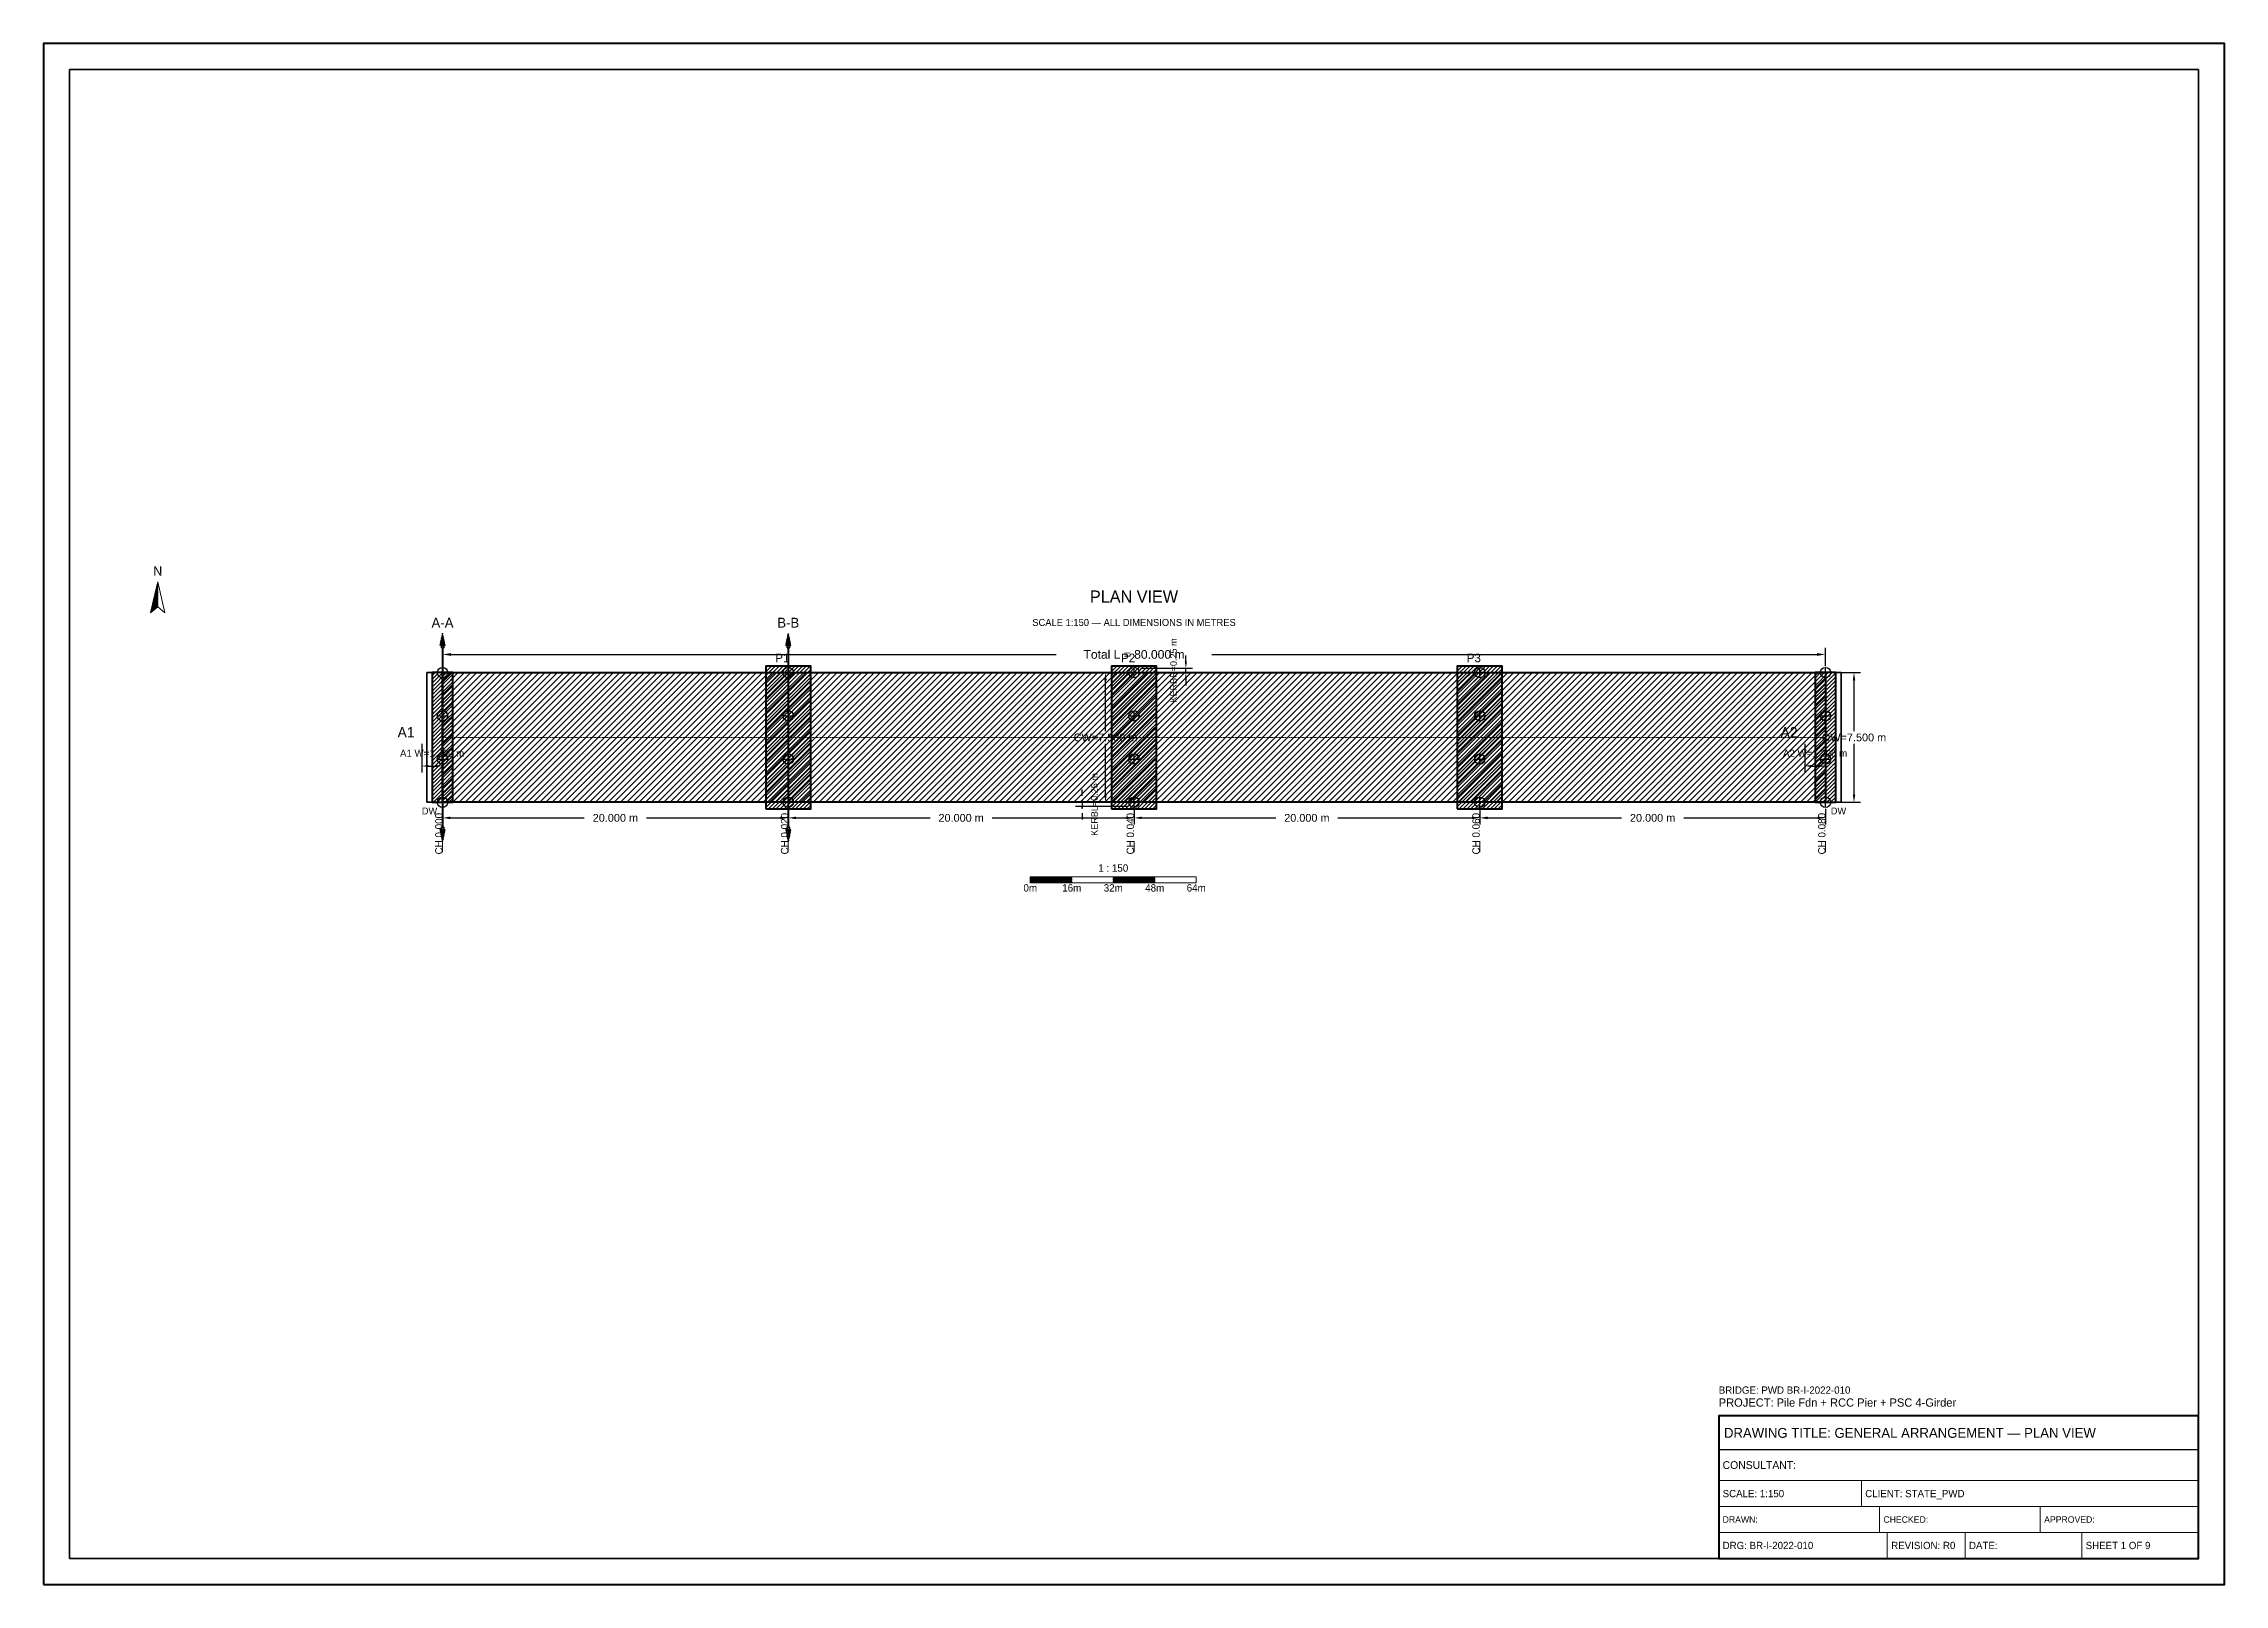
# Model space of a CAD drawing. Header units: metres. Extents: x 0 to 841, y 0 to 594.
import ezdxf
from ezdxf.enums import TextEntityAlignment as Align

# ---------------------------------------------------------------- set-up
doc = ezdxf.new("R2010")
doc.units = ezdxf.units.M
doc.linetypes.add('CENTER', pattern=[1.5, 0.75, -0.25, 0.25, -0.25])
doc.linetypes.add('DASHED', pattern=[0.5, 0.375, -0.125])
for name, color, linetype, lineweight in [('BORDER-INNER', 7, 'Continuous', 35), ('BORDER-OUTER', 7, 'Continuous', 70), ('CIVIL-CHAINAGE', 7, 'Continuous', 18), ('DIM-CHAINAGE', 3, 'Continuous', 18), ('DIM-LINEAR', 3, 'Continuous', 18), ('STRUC-CENTRE', 6, 'CENTER', 18), ('STRUC-HATCHING', 8, 'Continuous', 18), ('STRUC-OUTLINE', 1, 'Continuous', 50), ('STRUC-SECTION', 2, 'Continuous', 35), ('SUB-ABUT', 3, 'Continuous', 35), ('SUB-BEARING', 5, 'Continuous', 25), ('SUB-DIRT-WALL', 3, 'Continuous', 35), ('SUB-PIER', 2, 'Continuous', 35), ('SUPER-DECK', 2, 'Continuous', 50), ('SYM-NORTHARROW', 7, 'Continuous', 18), ('SYM-SCALE', 7, 'Continuous', 13), ('TEXT-GENERAL', 7, 'Continuous', 18), ('TEXT-HEADER', 7, 'Continuous', 25), ('TEXT-SPEC', 7, 'Continuous', 13), ('TEXT-TITLE', 7, 'Continuous', 25), ('TITLEBLK-BOX', 7, 'Continuous', 50), ('TITLEBLK-TEXT', 7, 'Continuous', 18)]:
    doc.layers.add(name, color=color, linetype=linetype, lineweight=lineweight)
doc.styles.add('BRIDGE_STD', font='Arial.ttf')
doc.dimstyles.new('pmb100', dxfattribs={"dimtxt": 2.5, "dimasz": 0.9375, "dimexe": 2.5, "dimexo": 2.5, "dimtad": 0, "dimtih": 1, "dimdec": 0, "dimtxsty": 'BRIDGE_STD', "dimcen": 2.5, "dimazin": 3, "dimtfac": 1, "dimtmove": 0, "dimatfit": 3})

msp = doc.modelspace()

# ---------------------------------------------------------------- hatches: boundary and pattern name
at = {"layer": 'STRUC-HATCHING'}
h = msp.add_hatch(dxfattribs=at)
h.set_pattern_fill('ANSI31', scale=0.533333)
h.paths.add_polyline_path([(153.83, 301.5), (687.17, 301.5), (687.17, 351.5), (153.83, 351.5)])
at = {"layer": 'STRUC-SECTION'}
h = msp.add_hatch(dxfattribs=at)
h.set_pattern_fill('SOLID')
h.paths.add_polyline_path([(152.78, 361.95), (154.88, 361.95), (153.83, 366.75)])
h = msp.add_hatch(dxfattribs=at)
h.set_pattern_fill('SOLID')
h.paths.add_polyline_path([(286.12, 361.95), (288.22, 361.95), (287.17, 366.75)])
h = msp.add_hatch(dxfattribs=at)
h.set_pattern_fill('SOLID')
h.paths.add_polyline_path([(152.78, 291.05), (154.88, 291.05), (153.83, 286.25)])
h = msp.add_hatch(dxfattribs=at)
h.set_pattern_fill('SOLID')
h.paths.add_polyline_path([(286.12, 291.05), (288.22, 291.05), (287.17, 286.25)])
at = {"layer": 'SUB-ABUT'}
h = msp.add_hatch(dxfattribs=at)
h.set_pattern_fill('ANSI31', scale=0.333333)
h.paths.add_polyline_path([(149.83, 301.5), (157.83, 301.5), (157.83, 351.5), (149.83, 351.5)])
h = msp.add_hatch(dxfattribs=at)
h.set_pattern_fill('ANSI31', scale=0.333333)
h.paths.add_polyline_path([(683.17, 301.5), (691.17, 301.5), (691.17, 351.5), (683.17, 351.5)])
at = {"layer": 'SUB-PIER'}
h = msp.add_hatch(dxfattribs=at)
h.set_pattern_fill('ANSI31', scale=0.333333)
h.paths.add_polyline_path([(278.5, 299), (295.83, 299), (295.83, 354), (278.5, 354)])
h = msp.add_hatch(dxfattribs=at)
h.set_pattern_fill('ANSI31', scale=0.333333)
h.paths.add_polyline_path([(411.83, 299), (429.17, 299), (429.17, 354), (411.83, 354)])
h = msp.add_hatch(dxfattribs=at)
h.set_pattern_fill('ANSI31', scale=0.333333)
h.paths.add_polyline_path([(545.17, 299), (562.5, 299), (562.5, 354), (545.17, 354)])
at = {"layer": 'SYM-NORTHARROW'}
h = msp.add_hatch(dxfattribs=at)
h.set_pattern_fill('SOLID')
h.paths.add_polyline_path([(44, 386.5), (41.2, 374.5), (44, 376.9)])
at = {"layer": 'SYM-SCALE'}
h = msp.add_hatch(dxfattribs=at)
h.set_pattern_fill('SOLID')
h.paths.add_polyline_path([(380.5, 270.5), (396.5, 270.5), (396.5, 272.77), (380.5, 272.77)])
h = msp.add_hatch(dxfattribs=at)
h.set_pattern_fill('SOLID')
h.paths.add_polyline_path([(412.5, 270.5), (428.5, 270.5), (428.5, 272.77), (412.5, 272.77)])

# ---------------------------------------------------------------- linework, layer by layer
at = {"layer": 'BORDER-INNER'}
msp.add_lwpolyline([(10, 10), (831, 10), (831, 584), (10, 584), (10, 10)], dxfattribs=at)
at = {"layer": 'BORDER-OUTER'}
msp.add_lwpolyline([(0, 0), (841, 0), (841, 594), (0, 594), (0, 0)], dxfattribs=at)
at = {"layer": 'CIVIL-CHAINAGE'}
for p, q in [((153.83, 286.5), (153.83, 282.25)), ((287.17, 286.5), (287.17, 282.25)), ((420.5, 286.5), (420.5, 282.25)), ((553.83, 286.5), (553.83, 282.25)), ((687.17, 286.5), (687.17, 282.25))]:
    msp.add_line(p, q, dxfattribs=at)
at = {"layer": 'STRUC-CENTRE'}
msp.add_line((153.83, 326.5), (687.17, 326.5), dxfattribs=at)
at = {"layer": 'STRUC-OUTLINE', "lineweight": 50}
msp.add_lwpolyline([(153.83, 301.5), (153.83, 351.5), (687.17, 351.5), (687.17, 301.5), (153.83, 301.5)], dxfattribs=at)
at = {"layer": 'STRUC-SECTION', "color": 1, "linetype": 'DASHED', "lineweight": 50}
for p, q in [((153.83, 361.5), (153.83, 291.5)), ((287.17, 361.5), (287.17, 291.5))]:
    msp.add_line(p, q, dxfattribs=at)
at = {"layer": 'STRUC-SECTION', "color": 1}
for points in [[(153.38, 361.05), (154.28, 361.05), (154.28, 361.95), (153.38, 361.95), (153.38, 361.05)], [(286.72, 361.05), (287.62, 361.05), (287.62, 361.95), (286.72, 361.95), (286.72, 361.05)], [(153.38, 291.05), (154.28, 291.05), (154.28, 291.95), (153.38, 291.95), (153.38, 291.05)], [(286.72, 291.05), (287.62, 291.05), (287.62, 291.95), (286.72, 291.95), (286.72, 291.05)]]:
    msp.add_lwpolyline(points, dxfattribs=at)
at = {"layer": 'SUB-ABUT', "lineweight": 40}
for points in [[(149.83, 301.5), (157.83, 301.5), (157.83, 351.5), (149.83, 351.5), (149.83, 301.5)], [(683.17, 301.5), (691.17, 301.5), (691.17, 351.5), (683.17, 351.5), (683.17, 301.5)]]:
    msp.add_lwpolyline(points, dxfattribs=at)
at = {"layer": 'SUB-BEARING'}
for p, q in [((153.83, 349.5), (153.83, 353.5)), ((287.17, 349.5), (287.17, 353.5)), ((420.5, 349.5), (420.5, 353.5)), ((553.83, 349.5), (553.83, 353.5)), ((687.17, 349.5), (687.17, 353.5)), ((151.83, 351.5), (155.83, 351.5)), ((285.17, 351.5), (289.17, 351.5)), ((418.5, 351.5), (422.5, 351.5)), ((551.83, 351.5), (555.83, 351.5)), ((685.17, 351.5), (689.17, 351.5)), ((153.83, 332.83), (153.83, 336.83)), ((287.17, 332.83), (287.17, 336.83)), ((420.5, 332.83), (420.5, 336.83)), ((553.83, 332.83), (553.83, 336.83)), ((687.17, 332.83), (687.17, 336.83)), ((151.83, 334.83), (155.83, 334.83)), ((285.17, 334.83), (289.17, 334.83)), ((418.5, 334.83), (422.5, 334.83)), ((551.83, 334.83), (555.83, 334.83)), ((685.17, 334.83), (689.17, 334.83)), ((153.83, 316.17), (153.83, 320.17)), ((287.17, 316.17), (287.17, 320.17)), ((420.5, 316.17), (420.5, 320.17)), ((553.83, 316.17), (553.83, 320.17)), ((687.17, 316.17), (687.17, 320.17)), ((151.83, 318.17), (155.83, 318.17)), ((285.17, 318.17), (289.17, 318.17)), ((418.5, 318.17), (422.5, 318.17)), ((551.83, 318.17), (555.83, 318.17)), ((685.17, 318.17), (689.17, 318.17)), ((153.83, 299.5), (153.83, 303.5)), ((287.17, 299.5), (287.17, 303.5)), ((420.5, 299.5), (420.5, 303.5)), ((553.83, 299.5), (553.83, 303.5)), ((687.17, 299.5), (687.17, 303.5)), ((151.83, 301.5), (155.83, 301.5)), ((285.17, 301.5), (289.17, 301.5)), ((418.5, 301.5), (422.5, 301.5)), ((551.83, 301.5), (555.83, 301.5)), ((685.17, 301.5), (689.17, 301.5))]:
    msp.add_line(p, q, dxfattribs=at)
for centre in [(153.83, 351.5), (287.17, 351.5), (420.5, 351.5), (553.83, 351.5), (687.17, 351.5), (153.83, 334.83), (287.17, 334.83), (420.5, 334.83), (553.83, 334.83), (687.17, 334.83), (153.83, 318.17), (287.17, 318.17), (420.5, 318.17), (553.83, 318.17), (687.17, 318.17), (153.83, 301.5), (287.17, 301.5), (420.5, 301.5), (553.83, 301.5), (687.17, 301.5)]:
    msp.add_circle(centre, 2, dxfattribs=at)
at = {"layer": 'SUB-DIRT-WALL', "lineweight": 35}
for points in [[(147.83, 301.5), (149.83, 301.5), (149.83, 351.5), (147.83, 351.5), (147.83, 301.5)], [(691.17, 301.5), (693.17, 301.5), (693.17, 351.5), (691.17, 351.5), (691.17, 301.5)]]:
    msp.add_lwpolyline(points, dxfattribs=at)
at = {"layer": 'SUB-PIER', "lineweight": 40}
for points in [[(278.5, 299), (295.83, 299), (295.83, 354), (278.5, 354), (278.5, 299)], [(411.83, 299), (429.17, 299), (429.17, 354), (411.83, 354), (411.83, 299)], [(545.17, 299), (562.5, 299), (562.5, 354), (545.17, 354), (545.17, 299)]]:
    msp.add_lwpolyline(points, dxfattribs=at)
at = {"layer": 'SUPER-DECK', "lineweight": 30}
msp.add_lwpolyline([(153.83, 301.5), (153.83, 351.5), (687.17, 351.5), (687.17, 301.5), (153.83, 301.5)], dxfattribs=at)
at = {"layer": 'SYM-NORTHARROW'}
msp.add_lwpolyline([(44, 386.5), (41.2, 374.5), (44, 376.9), (46.8, 374.5), (44, 386.5)], dxfattribs=at)
at = {"layer": 'SYM-SCALE'}
msp.add_lwpolyline([(380.5, 270.5), (444.5, 270.5), (444.5, 272.77), (380.5, 272.77), (380.5, 270.5)], dxfattribs=at)
at = {"layer": 'TITLEBLK-BOX', "lineweight": 50}
msp.add_lwpolyline([(646, 10), (831, 10), (831, 65), (646, 65), (646, 10)], dxfattribs=at)
at = {"layer": 'TITLEBLK-BOX', "lineweight": 30}
msp.add_lwpolyline([(646, 52), (831, 52), (831, 65), (646, 65), (646, 52)], dxfattribs=at)
at = {"layer": 'TITLEBLK-BOX', "lineweight": 18}
for points in [[(646, 40), (831, 40), (831, 52), (646, 52), (646, 40)], [(646, 30), (701, 30), (701, 40), (646, 40), (646, 30)], [(701, 30), (831, 30), (831, 40), (701, 40), (701, 30)], [(646, 20), (708, 20), (708, 30), (646, 30), (646, 20)], [(708, 20), (770, 20), (770, 30), (708, 30), (708, 20)], [(770, 20), (831, 20), (831, 30), (770, 30), (770, 20)], [(646, 10), (711, 10), (711, 20), (646, 20), (646, 10)], [(711, 10), (741, 10), (741, 20), (711, 20), (711, 10)], [(741, 10), (786, 10), (786, 20), (741, 20), (741, 10)], [(786, 10), (831, 10), (831, 20), (786, 20), (786, 10)]]:
    msp.add_lwpolyline(points, dxfattribs=at)

# ---------------------------------------------------------------- texts
at = {"layer": 'DIM-CHAINAGE'}
for s, p in [('CH 0.000', (153.83, 281.4)), ('CH 0.020', (287.17, 281.4)), ('CH 0.040', (420.5, 281.4)), ('CH 0.060', (553.83, 281.4)), ('CH 0.080', (687.17, 281.4))]:
    msp.add_text(s, height=2.833, rotation=90, dxfattribs=at).set_placement(p)
at = {"layer": 'SYM-NORTHARROW'}
msp.add_text('N', height=3.6, dxfattribs=at).set_placement((44, 388.9), align=Align.CENTER)
at = {"layer": 'TEXT-GENERAL'}
for s, height, p in [('P1', 3.333, (282.17, 355.5)), ('P2', 3.333, (415.5, 355.5)), ('P3', 3.333, (548.83, 355.5)), ('A1', 4, (136.5, 326.5)), ('A2', 4, (669.83, 326.5))]:
    msp.add_text(s, height=height, dxfattribs=at).set_placement(p)
for s, p in [('1 : 150', (412.5, 274.75)), ('0m', (380.5, 267.1)), ('16m', (396.5, 267.1)), ('32m', (412.5, 267.1)), ('48m', (428.5, 267.1)), ('64m', (444.5, 267.1))]:
    msp.add_text(s, height=2.833, dxfattribs=at).set_placement(p, align=Align.CENTER)
at = {"layer": 'TEXT-HEADER'}
msp.add_text('PLAN VIEW', height=4.667, dxfattribs=at).set_placement((420.5, 378.5), align=Align.CENTER)
at = {"layer": 'TEXT-HEADER', "color": 1}
for s, p in [('A-A', (153.83, 368.85)), ('B-B', (287.17, 368.85))]:
    msp.add_text(s, height=3.8, dxfattribs=at).set_placement(p, align=Align.CENTER)
at = {"layer": 'TEXT-SPEC', "color": 8}
msp.add_text('SCALE 1:150 — ALL DIMENSIONS IN METRES', height=2.7, dxfattribs=at).set_placement((420.5, 369.5), align=Align.CENTER)
at = {"layer": 'TEXT-SPEC'}
for p in [(148.83, 296.83), (692.17, 296.83)]:
    msp.add_text('DW', height=2.667, dxfattribs=at).set_placement(p, align=Align.CENTER)
at = {"layer": 'TEXT-TITLE'}
for s, height, p in [('PROJECT: Pile Fdn + RCC Pier + PSC 4-Girder', 3.2, (646, 68.5)), ('DRAWING TITLE: GENERAL ARRANGEMENT — PLAN VIEW', 3.8, (648, 56.5))]:
    msp.add_text(s, height=height, dxfattribs=at).set_placement(p)
at = {"layer": 'TITLEBLK-TEXT'}
for s, height, p in [('BRIDGE: PWD BR-I-2022-010', 2.8, (646, 73.5)), ('CONSULTANT: ', 3, (647.5, 44.5)), ('SCALE: 1:150', 2.8, (647.5, 33.6)), ('CLIENT: STATE_PWD', 2.8, (702.5, 33.6)), ('DRAWN: ', 2.5, (647.5, 23.75)), ('CHECKED: ', 2.5, (709.5, 23.75)), ('APPROVED: ', 2.5, (771.5, 23.75)), ('DRG: BR-I-2022-010', 2.8, (647.5, 13.6)), ('REVISION: R0', 2.8, (712.5, 13.6)), ('DATE: ', 2.8, (742.5, 13.6)), ('SHEET 1 OF 9', 2.8, (787.5, 13.6))]:
    msp.add_text(s, height=height, dxfattribs=at).set_placement(p)

# ---------------------------------------------------------------- dimensions: what is measured, and where the dimension line sits
at = {"layer": 'DIM-LINEAR'}
for base, p1, p2, text, override in [((153.83, 358.5), (153.83, 351.5), (687.17, 351.5), 'Total L = 80.000 m', {"dimtxt": 3.333333, "dimasz": 3.333333, "dimgap": 1.333333, "dimclrt": 3}), ((145.83, 315.5), (145.83, 326.5), (153.83, 326.5), 'A1 W=1.200 m', {"dimtxt": 2.666667, "dimasz": 2.666667, "dimgap": 1.066667, "dimclrt": 3}), ((679.17, 315.5), (679.17, 326.5), (687.17, 326.5), 'A2 W=1.200 m', {"dimtxt": 2.666667, "dimasz": 2.666667, "dimgap": 1.066667, "dimclrt": 3}), ((153.83, 295.5), (153.83, 301.5), (287.17, 301.5), '20.000 m', {"dimtxt": 3, "dimasz": 3, "dimgap": 1.2, "dimclrt": 3}), ((287.17, 295.5), (287.17, 301.5), (420.5, 301.5), '20.000 m', {"dimtxt": 3, "dimasz": 3, "dimgap": 1.2, "dimclrt": 3}), ((420.5, 295.5), (420.5, 301.5), (553.83, 301.5), '20.000 m', {"dimtxt": 3, "dimasz": 3, "dimgap": 1.2, "dimclrt": 3}), ((553.83, 295.5), (553.83, 301.5), (687.17, 301.5), '20.000 m', {"dimtxt": 3, "dimasz": 3, "dimgap": 1.2, "dimclrt": 3})]:
    msp.add_linear_dim(base=base, p1=p1, p2=p2, text=text, dimstyle='pmb100', override=override, dxfattribs=at).render()
for base, p1, p2, text, override in [((440.5, 351.5), (420.5, 351.5), (420.5, 353.17), 'KERBR=0.25 m', {"dimtxt": 2.5, "dimasz": 2.5, "dimgap": 1, "dimclrt": 3}), ((409.5, 301.5), (420.5, 301.5), (420.5, 351.5), 'CW=7.500 m', {"dimtxt": 3, "dimasz": 3, "dimgap": 1.2, "dimclrt": 3}), ((698.17, 301.5), (687.17, 301.5), (687.17, 351.5), 'OW=7.500 m', {"dimtxt": 3, "dimasz": 3, "dimgap": 1.2, "dimclrt": 3}), ((400.5, 301.5), (420.5, 301.5), (420.5, 299.83), 'KERBL=0.25 m', {"dimtxt": 2.5, "dimasz": 2.5, "dimgap": 1, "dimclrt": 3})]:
    msp.add_linear_dim(base=base, p1=p1, p2=p2, angle=90, text=text, dimstyle='pmb100', override=override, dxfattribs=at).render()

doc.saveas('drawing.dxf')
